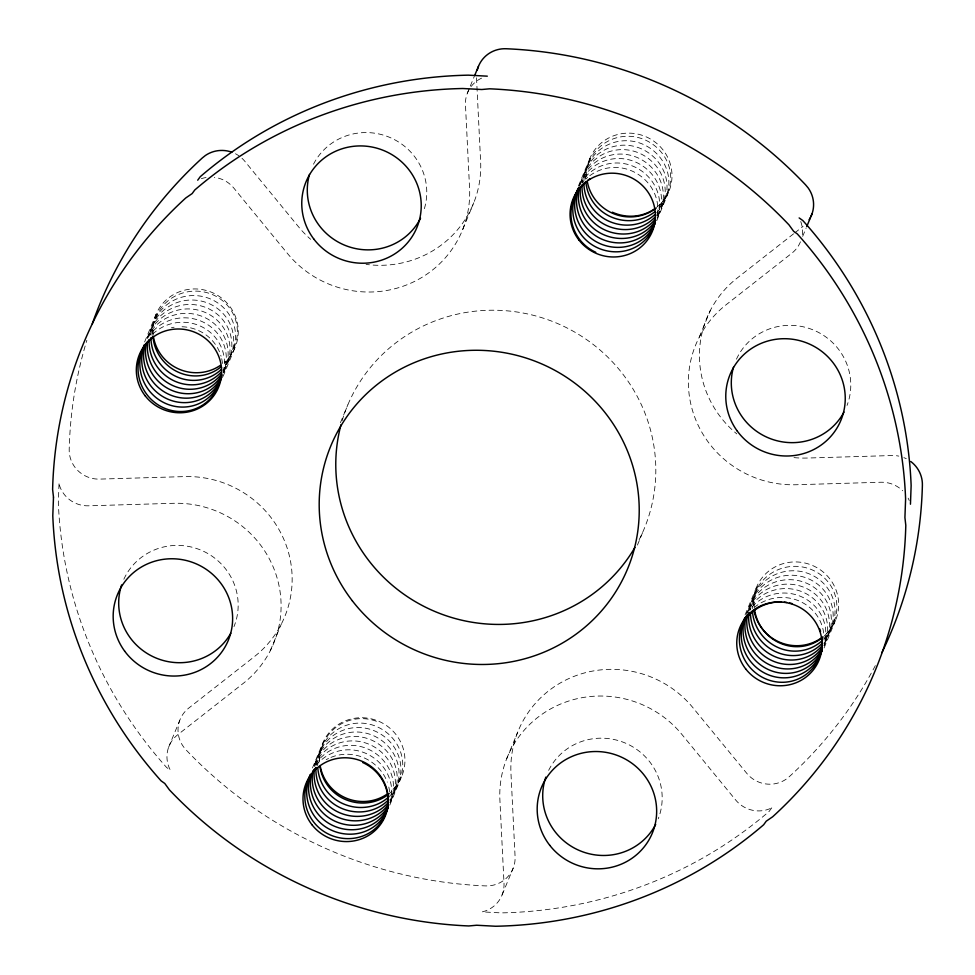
<?xml version="1.0" encoding="UTF-8"?>
<svg xmlns="http://www.w3.org/2000/svg" width="975" height="975" viewBox="0 0 975 975"><rect width="100%" height="100%" fill="white"/><g stroke="black" fill="none" stroke-linecap="round" stroke-linejoin="round"><path stroke-width="0.73" stroke-dasharray="4.88 3.66" d="M144.629 341.933L156.061 314.303M223.08 376.362L235.097 347.356M168.541 747.447L179.607 720.744M467.366 93.137L469.694 87.518M470.279 86.105L474.35 76.269M340.433 422.711L347.868 404.759M270.246 650.812L281.3 624.11M462.735 229.418L473.789 202.715M312.451 767.959L322.749 743.096M578.37 186.127L589.814 158.498M389.768 805.155L401.773 776.149M656.833 220.557L668.838 191.551M506.732 758.635L517.798 731.932M699.221 337.24L710.287 310.538M637.431 545.086L643.719 529.888M502.101 894.916L513.167 868.213M802.669 236.389L806.167 227.955M745.058 614.92L756.503 587.291M824.082 647.961L835.526 620.344M793.577 233.817L736.698 278.436A103.045 100.413 22.5 0 0 736.795 433.887M794.771 232.891L803.059 226.383M476.507 77.805L480.638 161.752A103.045 100.413 22.5 0 1 366.088 264.396M793.991 457.616A103.045 100.413 22.5 0 0 806.8 458.055L892.247 455.532A29.092 28.348 22.5 0 1 898.804 456.117M903.862 457.628A29.092 28.348 22.5 0 1 906.275 458.713M875.331 665.62A428.305 417.324 22.5 0 1 789.238 776.722L786.191 779.147A29.14 28.397 22.5 0 1 746.887 773.48L692.64 707.35A103.045 100.413 22.5 0 0 576.554 675.431A103.045 100.413 22.5 0 0 510.949 772.895L515.092 856.842A29.092 28.348 22.5 0 1 485.392 885.897A428.305 417.324 22.5 0 1 185.993 749.799L183.471 746.765A29.14 28.397 22.5 0 1 188.528 708.264L254.902 656.212A103.045 100.413 22.5 0 0 285.273 542.795A103.045 100.413 22.5 0 0 184.787 476.592L99.352 479.115A29.092 28.348 22.5 0 1 69.201 449.414A428.305 417.324 22.5 0 1 86.86 340.299M235.487 153.757A29.14 28.397 22.5 0 1 238.887 155.817M241.983 158.303A29.14 28.397 22.5 0 1 244.713 161.168L298.947 227.297A103.045 100.413 22.5 0 0 310.659 239.302M342.164 420.615A160.619 156.5 22.5 0 1 555.482 322.652A160.619 156.5 22.5 0 1 637.662 542.551M319.654 761.061A42.827 41.73 22.5 0 1 378.373 721.122A42.827 41.73 22.5 0 1 391.158 790.969M753.395 605.256A42.827 41.73 22.5 0 1 812.114 565.317A42.827 41.73 22.5 0 1 824.911 635.164M586.718 176.463A42.827 41.73 22.5 0 1 645.438 136.524A42.827 41.73 22.5 0 1 658.223 206.371M153.197 334.9A42.827 41.73 22.5 0 1 210.442 291.83A42.827 41.73 22.5 0 1 224.482 362.176M800.463 241.812A29.14 28.397 22.5 0 1 792.005 253.086L725.632 305.138A103.045 100.413 22.5 0 0 695.26 418.555A103.045 100.413 22.5 0 0 795.746 484.758L881.181 482.235A29.092 28.348 22.5 0 1 902.692 490.778M800.755 221.52A29.14 28.397 22.5 0 1 801.962 236.876M469.036 89.651A29.092 28.348 22.5 0 0 465.441 104.508L469.584 188.455A103.045 100.413 22.5 0 1 403.979 285.919A103.045 100.413 22.5 0 1 287.893 254L233.647 187.87A29.14 28.397 22.5 0 0 214.329 177.353M471.181 86.434A29.092 28.348 22.5 0 1 482.345 77.793M201.325 178.693A29.14 28.397 22.5 0 1 207.736 177.292M908.127 498.14A29.092 28.348 22.5 0 1 909.224 500.516M736.454 359.178A59.963 58.427 22.5 0 1 813.589 330.098A59.963 58.427 22.5 0 1 847.043 405.429M548.645 770.36A59.963 58.427 22.5 0 1 626.145 743.425A59.963 58.427 22.5 0 1 658.223 818.829M123.849 579.235A59.963 58.427 22.5 0 1 201.557 550.4A59.963 58.427 22.5 0 1 233.988 626.62M313.499 164.202A59.963 58.427 22.5 0 1 390.158 137.572A59.963 58.427 22.5 0 1 423.455 211.502M326.186 759.683A42.291 42.083 20 0 1 328.538 758.453M330.964 757.38A42.291 42.083 20 0 1 364.504 758.038A42.291 39.683 23.2 0 1 387.331 782.169M388.806 787.057A42.291 39.683 23.2 0 1 389.647 792.066M314.669 766.667A42.291 42.083 20 0 1 373.717 735.784A42.291 39.683 23.2 0 1 390.341 797.769M319.568 761.219A42.291 42.083 20 0 1 379.251 722.438M388.72 796.953A42.291 39.683 23.2 0 0 375.57 731.335A42.291 42.083 20 0 0 316.132 764.839M317.728 765.668A42.291 42.083 20 0 1 377.41 726.887A42.291 39.683 23.2 0 1 388.647 794.15M390.049 800.256A42.291 39.683 23.2 0 0 371.877 740.232A42.291 42.083 20 0 0 314.072 765.984M315.973 765.424A42.291 42.083 20 0 1 366.344 753.59A42.291 39.683 23.2 0 1 390.061 802.498M390.134 802.705A42.291 39.683 23.2 0 0 368.197 749.141A42.291 42.083 20 0 0 314.754 765.29M314.108 765.497A42.291 42.083 20 0 1 370.037 744.693A42.291 39.683 23.2 0 1 389.61 802.632M171.49 327.697A42.291 40.84 -6.6 0 1 174.111 327.222M182.057 326.747A42.291 40.84 -6.6 0 1 221.057 356.204M221.691 358.678A42.291 40.84 -6.6 0 1 222.483 363.748M233.768 348.197A42.291 40.84 -6.6 0 0 212.233 294.487A42.291 40.84 -6.6 0 0 156.463 315.693A42.291 40.926 52.5 0 0 152.782 333.401M149.711 334.486A42.291 40.926 52.5 0 1 152.782 324.59A42.291 40.84 -6.6 0 1 208.54 303.383A42.291 40.84 -6.6 0 1 230.088 357.094A42.291 40.926 52.5 0 1 222.946 367.758M222.8 370.281A42.291 40.926 52.5 0 0 228.248 361.542A42.291 40.84 -6.6 0 0 206.7 307.844A42.291 40.84 -6.6 0 0 150.93 329.038A42.291 40.926 52.5 0 0 148.407 336.387M150.979 335.229A42.291 40.926 52.5 0 1 154.623 320.141A42.291 40.84 -6.6 0 1 210.393 298.935A42.291 40.84 -6.6 0 1 231.928 352.645A42.291 40.926 52.5 0 1 222.983 365.125M223.957 370.549A42.291 40.926 52.5 0 0 226.395 366.003A42.291 40.84 -6.6 0 0 204.86 312.293A42.291 40.84 -6.6 0 0 149.09 333.499A42.291 40.926 52.5 0 0 147.249 338.337M152.575 334.206A42.291 40.84 -6.6 0 1 202.885 327.332A42.291 40.84 -6.6 0 1 223.385 372.048M147.859 337.837A42.291 40.84 -6.6 0 1 202.373 321.713A42.291 40.84 -6.6 0 1 223.714 372.511M147.249 337.947A42.291 40.84 -6.6 0 1 203.019 316.741A42.291 40.84 -6.6 0 1 224.555 370.451A42.291 40.926 52.5 0 1 223.409 372.767M656.492 215.402A42.291 39.683 23.2 0 0 639.868 153.416A42.291 42.083 20 0 0 581.356 181.716M656.662 212.818A42.291 39.683 23.2 0 0 641.708 148.968A42.291 42.083 20 0 0 582.282 182.471M656.638 207.322A42.291 39.683 23.2 0 0 645.389 140.059A42.291 42.083 20 0 0 585.707 178.839M583.915 180.655A42.291 42.083 20 0 1 643.549 144.519A42.291 39.683 23.2 0 1 656.711 210.137M657.235 218.034A42.291 39.683 23.2 0 0 634.335 166.774A42.291 42.083 20 0 0 579.589 185.201M657.589 215.816A42.291 39.683 23.2 0 0 638.016 157.865A42.291 42.083 20 0 0 581.076 181.118M579.235 185.567A42.291 42.083 20 0 1 636.175 162.313A42.291 39.683 23.2 0 1 657.004 218.12M579.516 186.164A42.291 42.083 20 0 1 580.21 183.617M582.112 183.056A42.291 42.083 20 0 1 583.842 181.045M585.695 179.156A42.291 42.083 20 0 1 587.657 177.389M589.741 175.744A42.291 42.083 20 0 1 632.483 171.222A42.291 39.683 23.2 0 1 656.845 217.717M749.227 609.704A42.291 40.926 52.5 0 1 752.286 599.808A42.291 40.84 -6.6 0 1 808.056 578.602A42.291 40.84 -6.6 0 1 829.591 632.312A42.291 40.926 52.5 0 1 824.155 641.038M823.875 643.439A42.291 40.926 52.5 0 0 827.751 636.76A42.291 40.84 -6.6 0 0 806.215 583.05A42.291 40.84 -6.6 0 0 750.445 604.256A42.291 40.926 52.5 0 0 747.91 611.605M754.248 606.779A42.291 40.926 52.5 0 1 757.819 586.45M824.326 635.895A42.291 40.926 52.5 0 0 833.284 623.403A42.291 40.84 -6.6 0 0 811.736 569.692A42.291 40.84 -6.6 0 0 755.978 590.899A42.291 40.926 52.5 0 0 752.286 608.607M824.302 638.515A42.291 40.926 52.5 0 0 831.443 627.851A42.291 40.84 -6.6 0 0 809.896 574.141A42.291 40.84 -6.6 0 0 754.126 595.347A42.291 40.926 52.5 0 0 750.494 610.435M824.753 643.524A42.291 40.926 52.5 0 0 825.91 641.209A42.291 40.84 -6.6 0 0 804.363 587.498A42.291 40.84 -6.6 0 0 748.605 608.705A42.291 40.926 52.5 0 0 746.753 613.543M746.753 613.153A42.291 40.84 -6.6 0 1 802.523 591.947A42.291 40.84 -6.6 0 1 824.07 645.657M752.103 606.828A42.291 40.84 -6.6 0 1 804.241 598.089A42.291 40.84 -6.6 0 1 824.058 645.292M748.812 610.874A42.291 40.84 -6.6 0 1 750.384 608.802M754.041 607.657A42.291 40.84 -6.6 0 1 800.036 601.38A42.291 40.84 -6.6 0 1 823.96 639.637M59.012 483.832L58.329 502.442A428.305 417.324 22.5 0 0 166.64 767.508L170.32 770.116A29.14 28.397 22.5 0 1 177.462 734.967L243.835 682.914A103.045 100.413 22.5 0 0 274.219 569.497A103.045 100.413 22.5 0 0 173.733 503.295L88.286 505.818A29.092 28.348 22.5 0 1 59.012 483.832M771.761 807.848L769.165 811.407A428.305 417.324 22.5 0 1 501.138 912.892L482.162 911.881A29.092 28.348 22.5 0 0 504.026 883.545L499.883 799.598A103.045 100.413 22.5 0 1 565.488 702.134A103.045 100.413 22.5 0 1 681.586 734.053L735.82 800.182A29.14 28.397 22.5 0 0 771.761 807.848"/><path stroke-width="1.46" d="M910.455 504.221L911.138 485.611A428.305 417.324 22.5 0 0 802.827 220.545L799.147 217.937M474.935 74.868L478.433 66.434M806.752 226.553L811.992 213.903M197.706 180.204L200.302 176.646A428.305 417.324 22.5 0 1 468.329 75.16L487.305 76.172M810.444 217.462A29.14 28.397 22.5 0 1 809.14 219.692M811.017 216.304A29.14 28.397 22.5 0 0 808.129 187.882L805.594 184.848A428.305 417.324 22.5 0 0 506.208 48.75A29.092 28.348 22.5 0 0 477.263 70.115M910.76 461.492A29.092 28.348 22.5 0 1 922.387 485.233A428.305 417.324 22.5 0 1 881.912 652.616M92.32 323.688A428.305 417.324 22.5 0 1 202.349 157.926L205.396 155.488A29.14 28.397 22.5 0 1 231.831 152.173M634.908 547.462A160.619 156.5 22.5 0 1 435.435 611.715A160.619 156.5 22.5 0 1 341.018 424.661M387.002 794.198A42.827 41.73 22.5 0 1 320.275 766.301M822.876 636.846A42.827 41.73 22.5 0 1 754.016 610.496M656.199 208.053A42.827 41.73 22.5 0 1 587.328 181.703M220.313 365.418A42.827 41.73 22.5 0 1 153.587 337.508M843.984 412.108A59.963 58.427 22.5 0 1 769.068 438.141A59.963 58.427 22.5 0 1 733.493 367.209M655.688 824.399A59.963 58.427 22.5 0 1 579.321 850.48A59.963 58.427 22.5 0 1 545.817 777.124M230.795 633.238A59.963 58.427 22.5 0 1 154.72 657.455A59.963 58.427 22.5 0 1 121.607 584.927M420.542 218.242A59.963 58.427 22.5 0 1 345.638 245.59A59.963 58.427 22.5 0 1 309.477 174.44M362.663 762.487A42.291 39.683 23.2 0 1 384.601 816.051A42.291 39.683 23.2 0 1 329.611 834.637A42.291 42.083 20 0 1 311.074 774.187M312.536 771.981A42.291 42.083 20 0 1 315.863 767.873M315.924 767.471A42.291 42.083 20 0 0 340.665 807.934A42.291 39.683 23.2 0 0 388.672 799.646M388.647 794.15A42.291 39.683 23.2 0 1 344.358 799.037A42.291 42.083 20 0 1 319.971 766.484M388.72 796.953A42.291 39.683 23.2 0 1 342.505 803.485A42.291 42.083 20 0 1 317.838 768.312M388.501 802.23A42.291 39.683 23.2 0 1 338.825 812.382A42.291 42.083 20 0 1 314.291 769.287M310.391 774.881A42.291 42.083 20 0 0 333.292 825.74A42.291 39.683 23.2 0 0 388.294 807.154M312.829 771.115A42.291 42.083 20 0 0 336.984 816.831A42.291 39.683 23.2 0 0 388.196 804.704M310.428 774.394A42.291 42.083 20 0 0 331.451 830.188A42.291 39.683 23.2 0 0 388.221 806.947M387.758 807.093A42.291 39.683 23.2 0 1 335.132 821.291A42.291 42.083 20 0 1 310.988 775.576M217.181 388.245A42.291 40.926 52.5 0 1 162.337 407.233A42.291 40.926 52.5 0 1 141.716 351.293A42.291 40.84 -6.6 0 1 152.685 336.899M221.544 376.496A42.291 40.84 -6.6 0 1 219.022 383.797A42.291 40.926 52.5 0 1 164.178 402.785A42.291 40.926 52.5 0 1 143.557 346.844A42.291 40.84 -6.6 0 1 144.714 344.528M221.13 369.586A42.291 40.926 52.5 0 1 176.438 376.643A42.291 40.926 52.5 0 1 150.93 337.85M221.045 366.832A42.291 40.926 52.5 0 1 178.279 372.194A42.291 40.926 52.5 0 1 152.892 336.022M221.106 372.206A42.291 40.926 52.5 0 1 174.586 381.091A42.291 40.926 52.5 0 1 149.138 339.678M220.959 374.729A42.291 40.926 52.5 0 1 172.746 385.539A42.291 40.926 52.5 0 1 147.505 341.518M221.557 377.215A42.291 40.926 52.5 0 1 170.272 394.96A42.291 40.926 52.5 0 1 144.714 345.296M222.117 374.997A42.291 40.926 52.5 0 1 172.112 390.512A42.291 40.926 52.5 0 1 146.031 343.395M221.861 376.972A42.291 40.84 -6.6 0 1 220.874 379.348A42.291 40.926 52.5 0 1 167.212 398.897A42.291 40.926 52.5 0 1 144.41 344.784M595.749 252.269A42.291 42.083 20 0 1 585.817 181.837M587.888 180.192A42.291 42.083 20 0 1 590.07 178.681M655.493 219.716A42.291 39.683 23.2 0 1 597.59 247.821A42.291 42.083 20 0 1 579.053 187.358M654.822 217.279A42.291 39.683 23.2 0 1 606.803 225.566A42.291 42.083 20 0 1 582.063 185.104M583.867 183.3A42.291 42.083 20 0 0 608.656 221.118A42.291 39.683 23.2 0 0 654.859 214.585M654.798 211.77A42.291 39.683 23.2 0 1 610.496 216.657A42.291 42.083 20 0 1 585.829 181.484M654.615 208.845A42.291 39.683 23.2 0 1 612.337 212.209M580.43 186.92A42.291 42.083 20 0 0 604.963 230.015A42.291 39.683 23.2 0 0 654.639 219.85M655.395 222.483A42.291 39.683 23.2 0 1 599.43 243.372A42.291 42.083 20 0 1 577.395 190.015M578.37 188.065A42.291 42.083 20 0 0 601.283 238.912A42.291 39.683 23.2 0 0 655.163 222.568M655.748 220.265A42.291 39.683 23.2 0 1 603.123 234.463A42.291 42.083 20 0 1 578.967 188.748M821.986 638.954A42.291 40.84 -6.6 0 1 818.537 659.015A42.291 40.926 52.5 0 1 763.693 677.991A42.291 40.926 52.5 0 1 743.072 622.062A42.291 40.84 -6.6 0 1 746.96 615.322M741.232 626.511A42.291 40.84 -6.6 0 1 781.56 601.953M784.205 602.111A42.291 40.84 -6.6 0 1 786.837 602.44M789.445 602.916A42.291 40.84 -6.6 0 1 792.017 603.562M819.768 628.973A42.291 40.84 -6.6 0 1 820.56 631.41M822.217 649.74A42.291 40.84 -6.6 0 1 820.377 654.554A42.291 40.926 52.5 0 1 765.533 673.542A42.291 40.926 52.5 0 1 744.912 617.602M822.303 645.487A42.291 40.926 52.5 0 1 774.101 656.297A42.291 40.926 52.5 0 1 748.849 612.288M822.461 642.976A42.291 40.926 52.5 0 1 777.148 652.372A42.291 40.926 52.5 0 1 750.445 613.056M822.4 637.589A42.291 40.926 52.5 0 1 780.841 643.476A42.291 40.926 52.5 0 1 754.528 609.399M822.486 640.343A42.291 40.926 52.5 0 1 779.001 647.924A42.291 40.926 52.5 0 1 752.408 611.227M822.217 650.106A42.291 40.926 52.5 0 1 769.775 670.178A42.291 40.926 52.5 0 1 744.912 617.992M822.035 647.9A42.291 40.926 52.5 0 1 772.261 660.745A42.291 40.926 52.5 0 1 747.374 614.153M821.62 650.203A42.291 40.926 52.5 0 1 771.615 665.73A42.291 40.926 52.5 0 1 745.534 618.601M53.491 497.177L52.796 515.787A428.305 417.324 22.5 0 0 161.107 780.865L164.787 783.473L169.406 789.86A428.305 417.324 22.5 0 0 468.792 925.957L476.629 925.238L495.605 926.25A428.305 417.324 22.5 0 0 763.644 824.765L766.228 821.194L772.651 816.782A428.305 417.324 22.5 0 0 905.799 525.281L904.922 517.579L905.604 498.968A428.305 417.324 22.5 0 0 797.294 233.902L793.626 231.282L789.007 224.896A428.305 417.324 22.5 0 0 489.608 88.81L481.772 89.517L462.808 88.506A428.305 417.324 22.5 0 0 194.768 189.991L192.173 193.562L185.762 197.974A428.305 417.324 22.5 0 0 52.613 489.474L53.491 497.177M124.581 651.02A59.963 58.427 22.5 0 0 227.48 642.22A59.963 58.427 22.5 0 0 166.64 558.98A59.963 58.427 22.5 0 0 124.581 651.02M313.926 239.192A59.963 58.427 22.5 0 0 416.581 228.272A59.963 58.427 22.5 0 0 353.986 146.262A59.963 58.427 22.5 0 0 313.926 239.192M737.185 430.962A59.963 58.427 22.5 0 0 840.097 422.163A59.963 58.427 22.5 0 0 779.244 338.922A59.963 58.427 22.5 0 0 737.185 430.962M549.729 845.288A59.963 58.427 22.5 0 0 652.238 833.32A59.963 58.427 22.5 0 0 588.79 751.932A59.963 58.427 22.5 0 0 549.729 845.288M352.402 600.905A160.619 156.5 22.5 0 0 627.132 569.948A160.619 156.5 22.5 0 0 458.079 351.293A160.619 156.5 22.5 0 0 352.402 600.905M745.717 668.947A42.827 41.73 22.5 0 0 818.939 660.392A42.827 41.73 22.5 0 0 773.614 602.27A42.827 41.73 22.5 0 0 745.717 668.947M579.028 240.155A42.827 41.73 22.5 0 0 652.251 231.611A42.827 41.73 22.5 0 0 606.925 173.477A42.827 41.73 22.5 0 0 579.028 240.155M145.287 395.96A42.827 41.73 22.5 0 0 218.498 387.416A42.827 41.73 22.5 0 0 173.184 329.282A42.827 41.73 22.5 0 0 145.287 395.96M311.963 824.753A42.827 41.73 22.5 0 0 385.186 816.197A42.827 41.73 22.5 0 0 339.861 758.075A42.827 41.73 22.5 0 0 311.963 824.753"/></g></svg>
